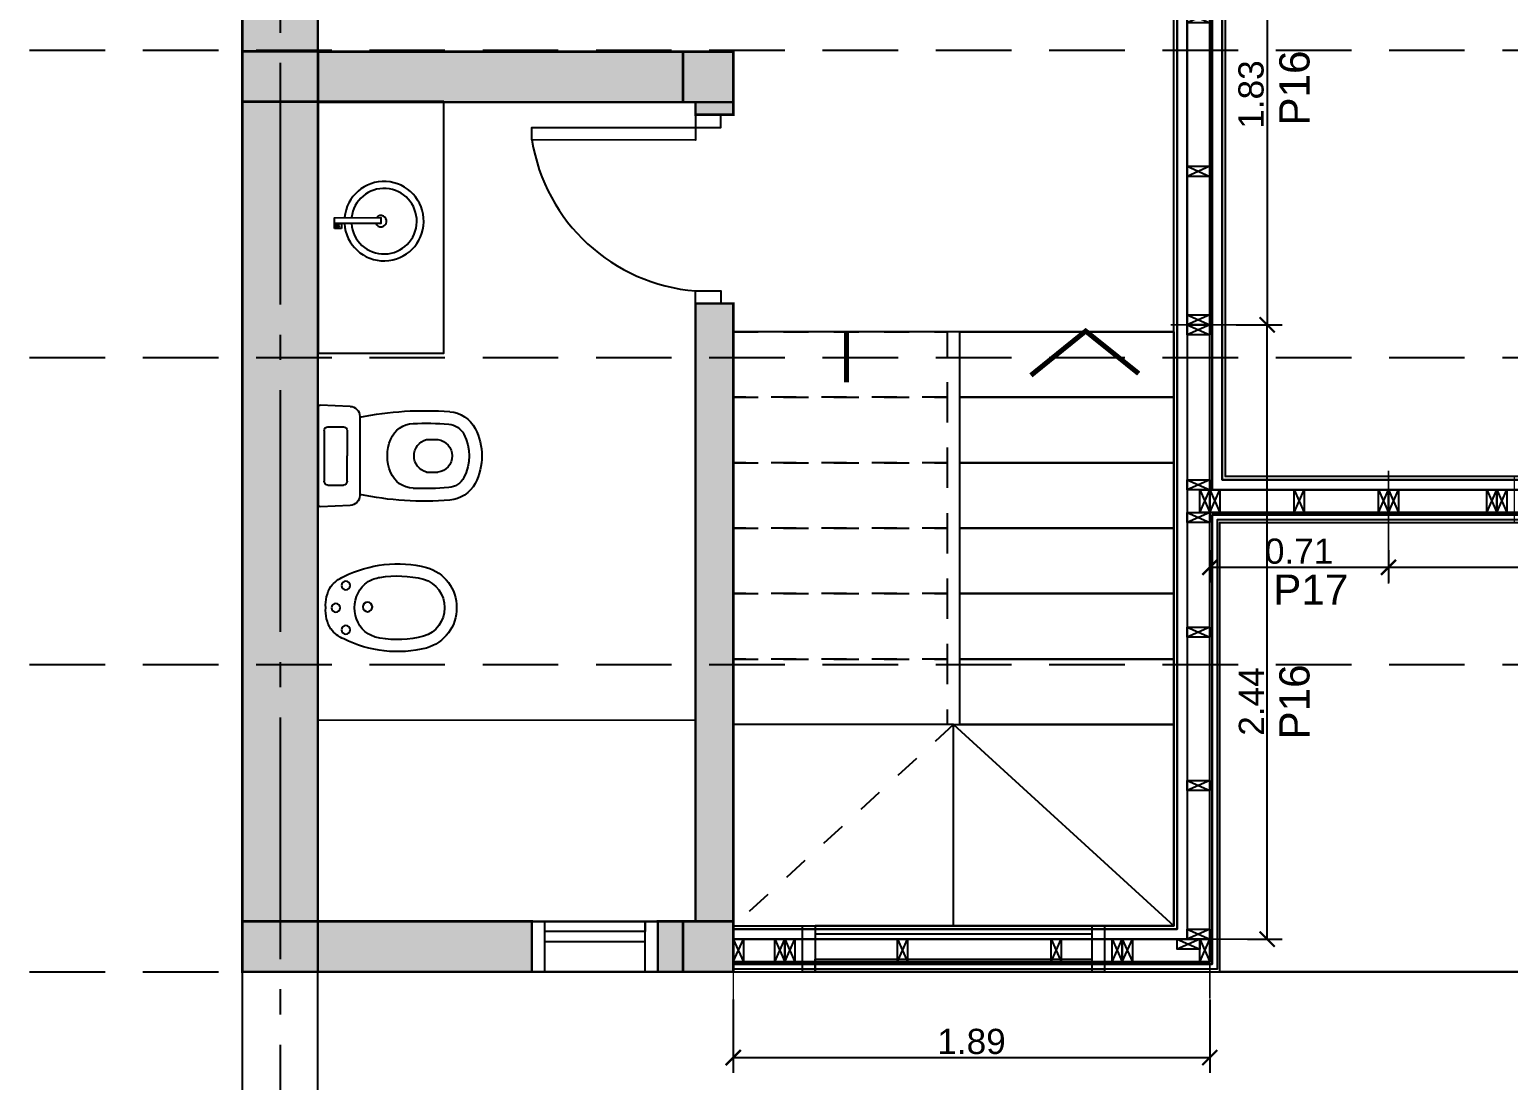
# Model space of a CAD drawing. Header units: millimetres. Extents: x -13913 to 5993, y 1496 to 3225.
# Drawn here: x 3006.13 to 3012, y 1618.09 to 1622.26 of the extents above; entities that cross this region are included whole.
import ezdxf

# ---------------------------------------------------------------- set-up
doc = ezdxf.new("R2010")
doc.units = ezdxf.units.MM
doc.header["$PDMODE"] = 35
for name, pattern in [('ACAD_ISO04W100', [30, 24, -3, 0, -3]), ('CONTINUA', [200, 100, 100]), ('DASHED', [0.75, 0.5, -0.25])]:
    doc.linetypes.add(name, pattern=pattern)
doc.layers.get('Defpoints').update_dxf_attribs({"color": 230})
for name, color, linetype in [('EJES', 8, 'Continuous'), ('P0-PROYECCION', 7, 'Continuous'), ('P1- OSB', 7, 'Continuous'), ('P1-CARPINTERIAS', 7, 'Continuous'), ('P1-COLUMNA HºAº', 7, 'Continuous'), ('P1-COTAS', 7, 'Continuous'), ('P1-DURLOK INTERIOR', 7, 'Continuous'), ('P1-ESTRUCTURAS', 7, 'Continuous'), ('P1-LISTON 2CM', 7, 'Continuous'), ('P1-LISTON 4CM', 7, 'Continuous'), ('P1-MAMPOSTERIA LADRILLO', 7, 'Continuous'), ('P1-MUROS', 7, 'Continuous'), ('P1-PANEL', 7, 'Continuous'), ('P1-PROYECCION', 7, 'Continuous'), ('P1-SANITARIOS', 7, 'Continuous'), ('P1-SUPERBOARD', 7, 'Continuous'), ('P1-TEXTOS', 7, 'Continuous')]:
    doc.layers.add(name, color=color, linetype=linetype)
doc.styles.add('Arial02.5', font='arial.ttf', dxfattribs={"width": 0.8, "height": 0.025})
doc.styles.add('Arial10', font='arial.ttf', dxfattribs={"height": 0.1})
doc.dimstyles.new('COTA-1-50', dxfattribs={"dimtxt": 0.1, "dimasz": 0.06, "dimexe": 0.06, "dimexo": 0.15, "dimgap": 0.0125, "dimtad": 1, "dimzin": 0, "dimdsep": 46, "dimtxsty": 'Arial10', "dimblk1": 'ARCHTICK', "dimblk2": 'ARCHTICK', "dimsah": 1, "dimcen": 0.09, "dimclrd": 7, "dimclre": 7, "dimclrt": 7, "dimazin": 0, "dimtfac": 1, "dimtofl": 0, "dimtmove": 2, "dimatfit": 3, "dimldrblk": 'ARCHTICK', "dimfxl": 1, "dimtolj": 1, "dimtzin": 0, "dimarcsym": 0})

# ---------------------------------------------------------------- blocks, each defined once
blk = doc.blocks.new('A$C699B31DF')
at = {"color": 0}
for p, q in [((0.485, 0.3589), (0.485, 0.0453)), ((0.5232, 0.3989), (0.6416, 0.4042)), ((0.65, 0.3962), (0.65, 0.008)), ((0.5348, 0.303), (0.5348, 0.2021)), ((0.6115, 0.3181), (0.5499, 0.3181)), ((0.6266, 0.303), (0.6266, 0.1012)), ((0.2196, 0.267), (0.1744, 0.267)), ((0.5348, 0.1012), (0.5348, 0.2021)), ((0.2196, 0.1373), (0.1744, 0.1373)), ((0.6115, 0.0861), (0.5499, 0.0861)), ((0.5232, 0.0054), (0.6416, 0))]:
    blk.add_line(p, q, dxfattribs=at)
for centre, radius, start, end in [((0.1375, 0.2532), 0.125, 94.49281, 152.41425), ((0.2276, -0.8924), 1.2742, 78.34369, 94.49281), ((0.525, 0.3589), 0.04, 92.60256, 180), ((0.642, 0.3962), 0.008, 0, 92.60256), ((0.2354, 0.2021), 0.2354, 152.41425, 207.58575), ((0.1375, 0.2532), 0.075, 94.49281, 152.41425), ((0.2276, -0.8924), 1.2242, 87.85751, 94.49281), ((0.2686, 0.2299), 0.1012, 22.76794, 87.29275), ((0.5499, 0.303), 0.0151, 90, 180), ((0.6115, 0.303), 0.0151, 0, 90), ((0.2354, 0.2021), 0.1854, 152.41425, 207.58575), ((0.1837, 0.2021), 0.0655, 98.13705, 261.86295), ((0.2023, 0.2021), 0.0671, 284.92538, 75.07462), ((0.2016, 0.2021), 0.1736, 337.33865, 22.66135), ((0.2686, 0.1744), 0.1012, 272.70725, 337.23206), ((0.1375, 0.151), 0.125, 207.58575, 265.50719), ((0.1375, 0.151), 0.075, 207.58575, 265.50719), ((0.2276, 1.2966), 1.2242, 265.50719, 272.14249), ((0.5499, 0.1012), 0.0151, 180, 270), ((0.6115, 0.1012), 0.0151, 270, 0), ((0.2276, 1.2966), 1.2742, 265.50719, 281.65631), ((0.525, 0.0453), 0.04, 180, 267.39744), ((0.642, 0.008), 0.008, 267.39744, 0)]:
    blk.add_arc(centre, radius, start, end, dxfattribs=at)
blk = doc.blocks.new('A$C9e56f727')
at = {"color": 0}
for p, q in [((0.3012, 0.0687), (0.3123, 0.0847)), ((0.3241, 0.0529), (0.3012, 0.0687)), ((0.3123, 0.0847), (0.3352, 0.0689)), ((0.3352, 0.0689), (0.3241, 0.0529))]:
    blk.add_line(p, q, dxfattribs=at)
for points in [[(0.3241, 0.0529), (0.3109, 0.0338), (0.16, 0.1382), (0.1732, 0.1573)], [(0.3304, 0.0624), (0.328, 0.0589), (0.3138, 0.0687), (0.3162, 0.0722)]]:
    blk.add_lwpolyline(points, close=True, dxfattribs=at)
for centre, radius, start, end in [((0.1576, 0.1576), 0.1576, 328.42551, 319.97448), ((0.1577, 0.1577), 0.1301, 329.05756, 318.8141), ((0.1674, 0.1506), 0.0224, 348.28199, 285.18049)]:
    blk.add_arc(centre, radius, start, end, dxfattribs=at)
blk = doc.blocks.new('A$Cc807aeb1')
at = {"color": 0}
for centre, radius in [((0.1744, 0.48), 0.017), ((0.0864, 0.44), 0.017), ((0.2624, 0.44), 0.017), ((0.1712, 0.3537), 0.0189)]:
    blk.add_circle(centre, radius, dxfattribs=at)
for centre, radius, start, end in [((0.1685, 0.4001), 0.1272, 128.11928, 157.70228), ((0.1646, 0.3719), 0.1485, 86.20956, 120.18405), ((0.1842, 0.3719), 0.1485, 59.81595, 93.79044), ((0.1803, 0.4001), 0.1272, 22.29772, 51.88072), ((0.4712, 0.2356), 0.4712, 153.15772, 194.20091), ((-0.1224, 0.2356), 0.4712, 345.79909, 26.84228), ((0.1744, 0.2793), 0.1267, 90, 144.91203), ((0.1744, 0.2793), 0.1267, 35.08797, 90), ((0.4712, 0.2356), 0.4232, 170.59349, 194.20091), ((0.1997, 0.2791), 0.1483, 150.45519, 170.0091), ((0.1491, 0.2791), 0.1483, 9.9909, 29.54481), ((-0.1224, 0.2356), 0.4232, 345.79909, 9.40651), ((0.173, 0.1648), 0.1648, 195.76723, 270.49297), ((0.173, 0.1648), 0.1168, 196.43022, 270.49297), ((0.1758, 0.1648), 0.1648, 269.50703, 344.23277), ((0.1758, 0.1648), 0.1168, 269.50703, 343.56978)]:
    blk.add_arc(centre, radius, start, end, dxfattribs=at)
blk = doc.blocks.new('A$C5d69daeb')
at = {"color": 0}
blk.add_lwpolyline([(0.09, 1.83), (0.09, 0), (0, 0), (0, 1.83)], close=True, dxfattribs=at)
for points in [[(0.09, 1.83), (0.09, 1.79), (0, 1.79), (0, 1.83), (0.09, 1.83), (0, 1.79), (0, 1.83), (0.09, 1.79)], [(0.09, 1.24), (0.09, 1.2), (0, 1.2), (0, 1.24), (0.09, 1.24), (0, 1.2), (0, 1.24), (0.09, 1.2)], [(0.09, 0.63), (0.09, 0.59), (0, 0.59), (0, 0.63), (0.09, 0.63), (0, 0.59), (0, 0.63), (0.09, 0.59)], [(0.09, 0.04), (0.09, 0), (0, 0), (0, 0.04), (0.09, 0.04), (0, 0), (0, 0.04), (0.09, 0)]]:
    blk.add_lwpolyline(points, dxfattribs=at)
blk = doc.blocks.new('A$Cf0297c06')
at = {"color": 0}
for points in [[(0.09, 2.44), (0.09, 2.4), (0, 2.4), (0, 2.44), (0.09, 2.44), (0, 2.4), (0, 2.44), (0.09, 2.4)], [(0.09, 1.825), (0.09, 1.785), (0, 1.785), (0, 1.825), (0.09, 1.825), (0, 1.785), (0, 1.825), (0.09, 1.785)], [(0.05, 1.785), (0.09, 1.785), (0.09, 1.695), (0.05, 1.695), (0.05, 1.785), (0.09, 1.695), (0.05, 1.695), (0.09, 1.785)], [(0.09, 1.695), (0.09, 1.655), (0, 1.655), (0, 1.695), (0.09, 1.695), (0, 1.655), (0, 1.695), (0.09, 1.655)], [(0.09, 1.24), (0.09, 1.2), (0, 1.2), (0, 1.24), (0.09, 1.24), (0, 1.2), (0, 1.24), (0.09, 1.2)], [(0.09, 0.63), (0.09, 0.59), (0, 0.59), (0, 0.63), (0.09, 0.63), (0, 0.59), (0, 0.63), (0.09, 0.59)], [(0.09, 0.04), (0.09, 0), (0, 0), (0, 0.04), (0.09, 0.04), (0, 0), (0, 0.04), (0.09, 0)]]:
    blk.add_lwpolyline(points, dxfattribs=at)
blk.add_lwpolyline([(0.09, 0), (0.09, 2.44), (0, 2.44), (0, 0)], close=True, dxfattribs=at)
blk = doc.blocks.new('A$C3da6a753')
at = {"color": 0}
for points in [[(0, 0.09), (0.04, 0.09), (0.04, 0), (0, 0), (0, 0.09), (0.04, 0), (0, 0), (0.04, 0.09)], [(0.335, 0.09), (0.375, 0.09), (0.375, 0), (0.335, 0), (0.335, 0.09), (0.375, 0), (0.335, 0), (0.375, 0.09)], [(0.67, 0.09), (0.71, 0.09), (0.71, 0), (0.67, 0), (0.67, 0.09), (0.71, 0), (0.67, 0), (0.71, 0.09)]]:
    blk.add_lwpolyline(points, dxfattribs=at)
blk.add_lwpolyline([(0, 0.09), (0.71, 0.09), (0.71, 0), (0, 0)], close=True, dxfattribs=at)
blk = doc.blocks.new('A$C9cc9e96f')
at = {"color": 0}
for points in [[(0, 0.09), (0.04, 0.09), (0.04, 0), (0, 0), (0, 0.09), (0.04, 0), (0, 0), (0.04, 0.09)], [(0.39, 0.09), (0.43, 0.09), (0.43, 0), (0.39, 0), (0.39, 0.09), (0.43, 0), (0.39, 0), (0.43, 0.09)], [(0.43, 0.09), (0.47, 0.09), (0.47, 0), (0.43, 0), (0.43, 0.09), (0.47, 0), (0.43, 0), (0.47, 0.09)], [(1.7293, 0.09), (1.7693, 0.09), (1.7693, 0), (1.7293, 0), (1.7293, 0.09), (1.7693, 0), (1.7293, 0), (1.7693, 0.09)], [(1.7693, 0.09), (1.8093, 0.09), (1.8093, 0), (1.7693, 0), (1.7693, 0.09), (1.8093, 0), (1.7693, 0), (1.8093, 0.09)], [(2.4, 0.09), (2.4, 0.05), (2.31, 0.05), (2.31, 0.09), (2.4, 0.09), (2.31, 0.05), (2.31, 0.09), (2.4, 0.05)], [(2.4, 0.09), (2.44, 0.09), (2.44, 0), (2.4, 0), (2.4, 0.09), (2.44, 0), (2.4, 0), (2.44, 0.09)]]:
    blk.add_lwpolyline(points, dxfattribs=at)
blk.add_lwpolyline([(0, 0.09), (2.44, 0.09), (2.44, 0), (0, 0)], close=True, dxfattribs=at)
at = {"color": 8}
for points in [[(0.59, 0.09), (0.63, 0.09), (0.63, 0), (0.59, 0), (0.59, 0.09), (0.63, 0), (0.59, 0), (0.63, 0.09)], [(1.202, 0.09), (1.242, 0.09), (1.242, 0), (1.202, 0), (1.202, 0.09), (1.242, 0), (1.202, 0), (1.242, 0.09)]]:
    blk.add_lwpolyline(points, dxfattribs=at)
blk = doc.blocks.new('A$Cdd1353d3')
at = {"color": 0}
for points in [[(0, 0.09), (0.04, 0.09), (0.04, 0), (0, 0), (0, 0.09), (0.04, 0), (0, 0), (0.04, 0.09)], [(0.165, 0.09), (0.205, 0.09), (0.205, 0), (0.165, 0), (0.165, 0.09), (0.205, 0), (0.165, 0), (0.205, 0.09)], [(0.205, 0.09), (0.245, 0.09), (0.245, 0), (0.205, 0), (0.205, 0.09), (0.245, 0), (0.205, 0), (0.245, 0.09)], [(1.505, 0.09), (1.545, 0.09), (1.545, 0), (1.505, 0), (1.505, 0.09), (1.545, 0), (1.505, 0), (1.545, 0.09)], [(1.545, 0.09), (1.585, 0.09), (1.585, 0), (1.545, 0), (1.545, 0.09), (1.585, 0), (1.545, 0), (1.585, 0.09)], [(1.8525, 0.09), (1.8525, 0.05), (1.7625, 0.05), (1.7625, 0.09), (1.8525, 0.09), (1.7625, 0.05), (1.7625, 0.09), (1.8525, 0.05)], [(1.8525, 0.09), (1.8925, 0.09), (1.8925, 0), (1.8525, 0), (1.8525, 0.09), (1.8925, 0), (1.8525, 0), (1.8925, 0.09)]]:
    blk.add_lwpolyline(points, dxfattribs=at)
blk.add_lwpolyline([(0, 0.09), (1.8925, 0.09), (1.8925, 0), (0, 0)], close=True, dxfattribs=at)
at = {"color": 8}
for points in [[(0.6525, 0.09), (0.6925, 0.09), (0.6925, 0), (0.6525, 0), (0.6525, 0.09), (0.6925, 0), (0.6525, 0), (0.6925, 0.09)], [(1.2625, 0.09), (1.3025, 0.09), (1.3025, 0), (1.2625, 0), (1.2625, 0.09), (1.3025, 0), (1.2625, 0), (1.3025, 0.09)]]:
    blk.add_lwpolyline(points, dxfattribs=at)
blk = doc.blocks.new('_ARCHTICK')
at = {"color": 0, "linetype": 'ByBlock', "const_width": 0.15}
blk.add_lwpolyline([(-0.5, -0.5), (0.5, 0.5)], dxfattribs=at)
blk = doc.blocks.new('*D214')
at = {"layer": 'Defpoints', "color": 0, "transparency": 16777216}
for p in [(3008.9207, 1618.5611), (3010.8132, 1618.5611), (3010.8132, 1618.1808)]:
    blk.add_point(p, dxfattribs=at)
at = {"layer": 'P1-COTAS', "color": 7, "lineweight": -2, "transparency": 16777216}
for p, q in [((3008.9207, 1618.4111), (3008.9207, 1618.1208)), ((3010.8132, 1618.4111), (3010.8132, 1618.1208)), ((3008.9207, 1618.1808), (3010.8132, 1618.1808))]:
    blk.add_line(p, q, dxfattribs=at)
at = {"layer": 'P1-COTAS', "color": 7, "lineweight": -2, "transparency": 16777216, "xscale": 0.06, "yscale": 0.06, "zscale": 0.06, "rotation": 180}
blk.add_blockref('_ARCHTICK', (3008.9207, 1618.1808), dxfattribs=at)
at = {"layer": 'P1-COTAS', "color": 7, "lineweight": -2, "transparency": 16777216, "xscale": 0.06, "yscale": 0.06, "zscale": 0.06}
blk.add_blockref('_ARCHTICK', (3010.8132, 1618.1808), dxfattribs=at)
at = {"layer": 'P1-COTAS', "color": 7, "transparency": 16777216, "insert": (3009.8669, 1618.2443), "char_height": 0.1, "attachment_point": 5, "style": 'Arial10'}
blk.add_mtext('\\A1;1.89', dxfattribs=at)
blk = doc.blocks.new('*D215')
at = {"layer": 'Defpoints', "color": 0, "transparency": 16777216}
for p in [(3010.8132, 1621.0911), (3011.0412, 1621.0911), (3010.8132, 1618.6511)]:
    blk.add_point(p, dxfattribs=at)
at = {"layer": 'P1-COTAS', "color": 7, "lineweight": -2, "transparency": 16777216}
for p, q in [((3010.9632, 1621.0911), (3011.1012, 1621.0911)), ((3011.0412, 1618.6511), (3011.0412, 1621.0911)), ((3010.9632, 1618.6511), (3011.1012, 1618.6511))]:
    blk.add_line(p, q, dxfattribs=at)
at = {"layer": 'P1-COTAS', "color": 7, "lineweight": -2, "transparency": 16777216, "xscale": 0.06, "yscale": 0.06, "zscale": 0.06}
for p, rotation in [((3011.0412, 1621.0911), 90), ((3011.0412, 1618.6511), 270)]:
    blk.add_blockref('_ARCHTICK', p, dxfattribs=dict(at, rotation=rotation))
at = {"layer": 'P1-COTAS', "color": 7, "transparency": 16777216, "insert": (3010.9785, 1619.5951), "char_height": 0.1, "attachment_point": 5, "rotation": 90, "style": 'Arial10'}
blk.add_mtext('\\A1;2.44', dxfattribs=at)
blk = doc.blocks.new('*D199')
at = {"layer": 'Defpoints', "color": 0, "transparency": 16777216}
for p in [(3010.8132, 1620.3462), (3011.5232, 1620.3461), (3011.5232, 1620.1282)]:
    blk.add_point(p, dxfattribs=at)
at = {"layer": 'P1-COTAS', "color": 7, "lineweight": -2, "transparency": 16777216}
for p, q in [((3010.8132, 1620.1962), (3010.8132, 1620.0682)), ((3011.5232, 1620.1961), (3011.5232, 1620.0682)), ((3010.8132, 1620.1282), (3011.5232, 1620.1282))]:
    blk.add_line(p, q, dxfattribs=at)
at = {"layer": 'P1-COTAS', "color": 7, "lineweight": -2, "transparency": 16777216, "xscale": 0.06, "yscale": 0.06, "zscale": 0.06, "rotation": 180}
blk.add_blockref('_ARCHTICK', (3010.8132, 1620.1282), dxfattribs=at)
at = {"layer": 'P1-COTAS', "color": 7, "lineweight": -2, "transparency": 16777216, "xscale": 0.06, "yscale": 0.06, "zscale": 0.06}
blk.add_blockref('_ARCHTICK', (3011.5232, 1620.1282), dxfattribs=at)
at = {"layer": 'P1-COTAS', "color": 7, "transparency": 16777216, "insert": (3011.1682, 1620.1917), "char_height": 0.1, "attachment_point": 5, "style": 'Arial10'}
blk.add_mtext('\\A1;0.71', dxfattribs=at)
blk = doc.blocks.new('*D216')
at = {"layer": 'Defpoints', "color": 0, "transparency": 16777216}
for p in [(3011.5232, 1620.3461), (3013.9632, 1620.3461), (3013.9632, 1620.1282)]:
    blk.add_point(p, dxfattribs=at)
at = {"layer": 'P1-COTAS', "color": 7, "lineweight": -2, "transparency": 16777216}
for p, q in [((3011.5232, 1620.1961), (3011.5232, 1620.0682)), ((3013.9632, 1620.1961), (3013.9632, 1620.0682)), ((3011.5232, 1620.1282), (3013.9632, 1620.1282))]:
    blk.add_line(p, q, dxfattribs=at)
at = {"layer": 'P1-COTAS', "color": 7, "lineweight": -2, "transparency": 16777216, "xscale": 0.06, "yscale": 0.06, "zscale": 0.06, "rotation": 180}
blk.add_blockref('_ARCHTICK', (3011.5232, 1620.1282), dxfattribs=at)
at = {"layer": 'P1-COTAS', "color": 7, "lineweight": -2, "transparency": 16777216, "xscale": 0.06, "yscale": 0.06, "zscale": 0.06}
blk.add_blockref('_ARCHTICK', (3013.9632, 1620.1282), dxfattribs=at)
at = {"layer": 'P1-COTAS', "color": 7, "transparency": 16777216, "insert": (3012.7432, 1620.1909), "char_height": 0.1, "attachment_point": 5, "style": 'Arial10'}
blk.add_mtext('\\A1;2.44', dxfattribs=at)
blk = doc.blocks.new('*D231')
at = {"layer": 'Defpoints', "color": 0, "transparency": 16777216}
for p in [(3010.7682, 1622.9211), (3010.7682, 1621.0911), (3011.0412, 1621.0911)]:
    blk.add_point(p, dxfattribs=at)
at = {"layer": 'P1-COTAS', "color": 7, "lineweight": -2, "transparency": 16777216}
for p, q in [((3010.9182, 1622.9211), (3011.1012, 1622.9211)), ((3011.0412, 1622.9211), (3011.0412, 1621.0911)), ((3010.9182, 1621.0911), (3011.1012, 1621.0911))]:
    blk.add_line(p, q, dxfattribs=at)
at = {"layer": 'P1-COTAS', "color": 7, "lineweight": -2, "transparency": 16777216, "xscale": 0.06, "yscale": 0.06, "zscale": 0.06}
for p, rotation in [((3011.0412, 1622.9211), 90), ((3011.0412, 1621.0911), 270)]:
    blk.add_blockref('_ARCHTICK', p, dxfattribs=dict(at, rotation=rotation))
at = {"layer": 'P1-COTAS', "color": 7, "transparency": 16777216, "insert": (3010.9776, 1622.0061), "char_height": 0.1, "attachment_point": 5, "rotation": 90, "style": 'Arial10'}
blk.add_mtext('\\A1;1.83', dxfattribs=at)

msp = doc.modelspace()

# ---------------------------------------------------------------- hatches: boundary and pattern name
at = {"layer": 'P1-COLUMNA HºAº'}
h = msp.add_hatch(color=8, dxfattribs=at)
h.dxf.hatch_style = 1
h.paths.add_polyline_path([(3007.2707, 1622.1781), (3007.2707, 1621.9781), (3006.9707, 1621.9781), (3006.9707, 1622.1781)])
h = msp.add_hatch(color=8, dxfattribs=at)
h.dxf.hatch_style = 1
h.paths.add_polyline_path([(3008.7207, 1622.1761), (3008.9207, 1622.1761), (3008.9207, 1621.9761), (3008.7207, 1621.9761)])
h = msp.add_hatch(color=8, dxfattribs=at)
h.dxf.hatch_style = 1
h.paths.add_polyline_path([(3007.2707, 1618.7216), (3007.2707, 1618.5216), (3006.9707, 1618.5216), (3006.9707, 1618.7216)])
h = msp.add_hatch(color=8, dxfattribs=at)
h.dxf.hatch_style = 1
h.paths.add_polyline_path([(3008.7207, 1618.5216), (3008.9207, 1618.5216), (3008.9207, 1618.7216), (3008.7207, 1618.7216)])
at = {"layer": 'P1-MAMPOSTERIA LADRILLO', "true_color": 0xcc2427}
h = msp.add_hatch(color=242, dxfattribs=at)
h.dxf.hatch_style = 1
h.paths.add_polyline_path([(3006.9707, 1618.5216), (3006.9707, 1628.3646), (3007.2707, 1628.3646), (3007.2707, 1618.5216)])
h = msp.add_hatch(color=242, dxfattribs=at)
h.dxf.hatch_style = 1
h.paths.add_polyline_path([(3007.2714, 1621.9761), (3008.7207, 1621.9761), (3008.7207, 1622.1761), (3007.2714, 1622.1761)])
h = msp.add_hatch(color=242, dxfattribs=at)
h.dxf.hatch_style = 1
h.paths.add_polyline_path([(3008.7707, 1621.9261), (3008.9207, 1621.9261), (3008.9207, 1621.9761), (3008.7707, 1621.9761)])
h = msp.add_hatch(color=242, dxfattribs=at)
h.dxf.hatch_style = 1
h.paths.add_polyline_path([(3008.9207, 1618.5216), (3008.6207, 1618.5216), (3008.6207, 1618.7216), (3008.7707, 1618.7216), (3008.7707, 1621.1761), (3008.9207, 1621.1761)])
h = msp.add_hatch(color=242, dxfattribs=at)
h.dxf.hatch_style = 1
h.paths.add_polyline_path([(3007.2707, 1618.5216), (3008.1207, 1618.5216), (3008.1207, 1618.7216), (3007.2707, 1618.7216)])

# ---------------------------------------------------------------- linework, layer by layer
at = {"layer": 'EJES', "color": 18, "linetype": 'ACAD_ISO04W100', "ltscale": 0.04, "true_color": 0x000000}
msp.add_lwpolyline([(3007.1207, 1644.2319), (3007.1207, 1611.8279)], dxfattribs=at)
at = {"layer": 'P0-PROYECCION', "linetype": 'CONTINUA', "ltscale": 0.3, "const_width": 0.01}
msp.add_lwpolyline([(3010.8527, 1618.5216), (3014.0025, 1618.5216), (3014.0025, 1612.5216), (3014.0025, 1612.5216), (3007.2703, 1612.5216)], dxfattribs=at)
at = {"layer": 'P1- OSB'}
for points in [[(3008.9207, 1618.5516), (3008.9207, 1618.5611), (3010.8132, 1618.5611), (3010.8132, 1620.3461), (3013.9632, 1620.3461), (3013.9632, 1628.3211), (3007.2707, 1628.3211), (3007.2707, 1628.3306), (3013.9727, 1628.3306), (3013.9727, 1620.3366), (3010.8227, 1620.3366), (3010.8227, 1618.5516)], [(3010.8227, 1620.4361), (3010.8132, 1620.4361), (3010.8132, 1623.9861), (3013.8732, 1623.9861), (3013.8732, 1623.9766), (3010.8227, 1623.9766)]]:
    msp.add_lwpolyline(points, close=True, dxfattribs=at)
at = {"layer": 'P1-CARPINTERIAS', "color": 8, "linetype": 'CONTINUA'}
msp.add_lwpolyline([(3008.1207, 1621.8256), (3008.1207, 1621.8755), (3008.8707, 1621.8755), (3008.8707, 1621.9255), (3008.7707, 1621.9255), (3008.7707, 1621.8255), (3008.1207, 1621.8256, 0.345651), (3008.7707, 1621.2261), (3008.8707, 1621.2261), (3008.8707, 1621.1761), (3008.7707, 1621.1761), (3008.7707, 1621.2261)], format="xyb", dxfattribs=at)
at = {"layer": 'P1-CARPINTERIAS', "color": 0, "linetype": 'CONTINUA'}
for points in [[(3008.1207, 1618.7216), (3008.6207, 1618.7216), (3008.6207, 1618.5216), (3008.1207, 1618.5216), (3008.1207, 1618.7216), (3008.1707, 1618.7216), (3008.1707, 1618.5216), (3008.5707, 1618.5216), (3008.5707, 1618.7216), (3008.5707, 1618.6816), (3008.1707, 1618.6816), (3008.1707, 1618.6416), (3008.5707, 1618.6416)], [(3010.3957, 1618.5216), (3009.1957, 1618.5216), (3009.1957, 1618.7036), (3010.3957, 1618.7036), (3010.3957, 1618.5216), (3010.3457, 1618.5216), (3010.346, 1618.7037), (3009.2457, 1618.7037), (3009.2457, 1618.5216), (3009.2457, 1618.5716), (3010.3457, 1618.5716), (3010.3457, 1618.6716), (3009.2457, 1618.6716)]]:
    msp.add_lwpolyline(points, dxfattribs=at)
at = {"layer": 'P1-COLUMNA HºAº', "const_width": 0.01}
for points in [[(3007.2707, 1622.1781), (3007.2707, 1621.9781), (3006.9707, 1621.9781), (3006.9707, 1622.1781)], [(3008.7207, 1622.1761), (3008.9207, 1622.1761), (3008.9207, 1621.9761), (3008.7207, 1621.9761)], [(3007.2707, 1618.7216), (3007.2707, 1618.5216), (3006.9707, 1618.5216), (3006.9707, 1618.7216)], [(3008.7207, 1618.5216), (3008.9207, 1618.5216), (3008.9207, 1618.7216), (3008.7207, 1618.7216)]]:
    msp.add_lwpolyline(points, close=True, dxfattribs=at)
at = {"layer": 'P1-DURLOK INTERIOR'}
for points in [[(3008.9207, 1618.6911), (3008.9207, 1618.7036), (3010.6707, 1618.7036), (3010.6707, 1625.1236), (3009.5455, 1625.1236), (3009.5455, 1623.9336), (3007.2707, 1623.9336), (3007.2707, 1623.9461), (3009.533, 1623.9461), (3009.533, 1625.1361), (3010.6832, 1625.1361), (3010.6832, 1618.6911)], [(3013.8332, 1623.9766), (3013.8332, 1620.4761), (3010.8627, 1620.4761), (3010.8627, 1623.9766)], [(3013.8207, 1623.9641), (3013.8207, 1620.4886), (3010.8752, 1620.4886), (3010.8752, 1623.9641)]]:
    msp.add_lwpolyline(points, close=True, dxfattribs=at)
at = {"layer": 'P1-ESTRUCTURAS', "color": 8, "linetype": 'DASHED', "ltscale": 0.6}
for points in [[(3006.1255, 1622.1821), (3015.3734, 1622.1821)], [(3006.1255, 1620.9621), (3015.3734, 1620.9621)], [(3006.1255, 1619.7421), (3015.3734, 1619.7421)], [(3006.1255, 1618.5216), (3015.3734, 1618.5216)]]:
    msp.add_lwpolyline(points, dxfattribs=at)
at = {"layer": 'P1-LISTON 2CM'}
msp.add_lwpolyline([(3008.9207, 1618.5316), (3008.9207, 1618.5516), (3010.8227, 1618.5516), (3010.8227, 1620.3366), (3013.9727, 1620.3366), (3013.9727, 1628.3306), (3007.2707, 1628.3306), (3007.2707, 1628.3506), (3013.9927, 1628.3506), (3013.9927, 1620.3166), (3010.8427, 1620.3166), (3010.8427, 1618.5316)], close=True, dxfattribs=at)
at = {"layer": 'P1-LISTON 4CM'}
for points in [[(3008.9207, 1618.6511), (3008.9207, 1618.6911), (3010.6832, 1618.6911), (3010.6832, 1625.1361), (3010.7232, 1625.1361), (3010.7232, 1618.6511)], [(3010.8227, 1620.4361), (3010.8227, 1623.9766), (3010.8627, 1623.9766), (3010.8627, 1620.4761), (3013.8332, 1620.4761), (3013.8332, 1623.9766), (3013.8732, 1623.9766), (3013.8732, 1620.4361)]]:
    msp.add_lwpolyline(points, close=True, dxfattribs=at)
at = {"layer": 'P1-MAMPOSTERIA LADRILLO'}
for points, const_width in [([(3006.9707, 1618.5216), (3006.9707, 1628.3646), (3007.2707, 1628.3646), (3007.2707, 1618.5216)], 0.01), ([(3008.7707, 1621.9261), (3008.9207, 1621.9261), (3008.9207, 1621.9761), (3008.7707, 1621.9761)], 0.01), ([(3008.9207, 1618.5216), (3008.6207, 1618.5216), (3008.6207, 1618.7216), (3008.7707, 1618.7216), (3008.7707, 1621.1761), (3008.9207, 1621.1761)], 0.01), ([(3007.2703, 1618.5216), (3006.9707, 1618.5216), (3006.9707, 1612.5216), (3007.2703, 1612.5216)], 0.008)]:
    msp.add_lwpolyline(points, close=True, dxfattribs=dict(at, const_width=const_width))
at = {"layer": 'P1-MAMPOSTERIA LADRILLO', "const_width": 0.01}
for points in [[(3007.2714, 1621.9761), (3008.7207, 1621.9761), (3008.7207, 1622.1761), (3007.2714, 1622.1761), (3007.2714, 1621.9761)], [(3007.2707, 1618.5216), (3008.1207, 1618.5216), (3008.1207, 1618.7216), (3007.2707, 1618.7216), (3007.2707, 1618.5216)]]:
    msp.add_lwpolyline(points, dxfattribs=at)
at = {"layer": 'P1-MAMPOSTERIA LADRILLO', "color": 5, "const_width": 0.006}
for points in [[(3010.6582, 1621.0911), (3011.0246, 1621.0911)], [(3010.8132, 1620.0627), (3010.8132, 1620.5124)], [(3011.5232, 1620.0627), (3011.5232, 1620.5124)], [(3008.9207, 1618.399), (3008.9207, 1618.7274)], [(3010.8132, 1618.4143), (3010.8132, 1618.7274)], [(3010.6725, 1618.6511), (3011.0014, 1618.6511)]]:
    msp.add_lwpolyline(points, dxfattribs=at)
at = {"layer": 'P1-MUROS', "const_width": 0.005}
for points in [[(3012.0232, 1620.4911), (3012.0232, 1620.3066), (3010.8527, 1620.3066), (3010.8527, 1618.5216), (3010.3957, 1618.5216), (3010.3957, 1618.7036), (3010.6707, 1618.7036), (3010.671, 1623.0311), (3010.8752, 1623.0311), (3010.8752, 1620.4886)], [(3008.921, 1618.7036), (3009.1957, 1618.7036), (3009.1957, 1618.5216), (3008.9207, 1618.5216)]]:
    msp.add_lwpolyline(points, close=True, dxfattribs=at)
at = {"layer": 'P1-MUROS'}
msp.add_lwpolyline([(3009.3704, 1621.0656, 0.02, 0.02, 0), (3009.3704, 1620.8634, 0, 0, 0), (3009.3704, 1619.0485, 0, 0, 0), (3010.3232, 1619.0485, 0, 0, 0), (3010.3203, 1621.0666, 0.02, 0.02, 0), (3010.5309, 1620.8977, 0.02, 0.02, 0), (3010.3203, 1621.0666, 0.02, 0.02, 0), (3010.1029, 1620.8907, 0.02, 0.02, 0)], format="xyseb", dxfattribs=at)
at = {"layer": 'P1-MUROS', "linetype": 'DASHED', "ltscale": 0.2}
for points in [[(3008.9198, 1620.8036), (3008.9198, 1621.0636), (3009.7707, 1621.0636), (3009.7707, 1620.8036)], [(3008.9198, 1620.5436), (3008.9198, 1620.8036), (3009.7707, 1620.8036), (3009.7707, 1620.5436)], [(3008.9198, 1620.2836), (3008.9198, 1620.5436), (3009.7707, 1620.5436), (3009.7707, 1620.2836)], [(3008.9198, 1620.0236), (3008.9198, 1620.2836), (3009.7707, 1620.2836), (3009.7707, 1620.0236)], [(3008.9198, 1619.7636), (3008.9198, 1620.0236), (3009.7707, 1620.0236), (3009.7707, 1619.7636)], [(3008.9198, 1619.5036), (3008.9198, 1619.7636), (3009.7707, 1619.7636), (3009.7707, 1619.5036)]]:
    msp.add_lwpolyline(points, close=True, dxfattribs=at)
at = {"layer": 'P1-MUROS'}
msp.add_lwpolyline([(3010.6707, 1621.0636), (3008.9198, 1621.0636)], dxfattribs=at)
at = {"layer": 'P1-MUROS', "linetype": 'Continuous', "ltscale": 0.1}
for points in [[(3010.6707, 1621.0636), (3010.6707, 1620.8036), (3009.8207, 1620.8036), (3009.8207, 1621.0636)], [(3010.6707, 1620.8036), (3010.6707, 1620.5436), (3009.8207, 1620.5436), (3009.8207, 1620.8036)], [(3010.6707, 1620.5436), (3010.6707, 1620.2836), (3009.8207, 1620.2836), (3009.8207, 1620.5436)], [(3010.6707, 1620.2836), (3010.6707, 1620.0236), (3009.8207, 1620.0236), (3009.8207, 1620.2836)], [(3010.6707, 1620.0236), (3010.6707, 1619.7636), (3009.8207, 1619.7636), (3009.8207, 1620.0236)], [(3010.6707, 1619.7636), (3010.6707, 1619.5036), (3009.8207, 1619.5036), (3009.8207, 1619.7636)], [(3008.9207, 1619.5036), (3008.9207, 1618.7036), (3009.7957, 1618.7036), (3009.7957, 1619.5036)], [(3010.6707, 1619.5036), (3010.6707, 1618.7036), (3009.7957, 1618.7036), (3009.7957, 1619.5036)]]:
    msp.add_lwpolyline(points, close=True, dxfattribs=at)
at = {"layer": 'P1-MUROS', "color": 8}
msp.add_lwpolyline([(3007.2707, 1618.7217), (3007.2707, 1619.5217), (3008.7707, 1619.5216), (3008.7708, 1618.7216)], close=True, dxfattribs=at)
at = {"layer": 'P1-MUROS', "linetype": 'DASHED', "ltscale": 0.2}
msp.add_lwpolyline([(3009.7957, 1619.5036), (3008.921, 1618.7036)], dxfattribs=at)
at = {"layer": 'P1-MUROS', "linetype": 'Continuous', "ltscale": 0.1}
msp.add_lwpolyline([(3009.7957, 1619.5036), (3010.6707, 1618.7036)], dxfattribs=at)
at = {"layer": 'P1-PANEL', "color": 6, "const_width": 0.001}
for points in [[(3007.2708, 1628.3211), (3007.2708, 1628.2311), (3010.7232, 1628.2311), (3010.7232, 1625.2261), (3009.443, 1625.2261), (3009.443, 1624.0761), (3007.2707, 1624.0761), (3007.2707, 1623.9861), (3009.533, 1623.9861), (3009.533, 1625.1361), (3010.7232, 1625.1361), (3010.7232, 1618.6511), (3008.9207, 1618.6511), (3008.9207, 1618.5611), (3010.8132, 1618.5611), (3010.8132, 1620.3461), (3013.9632, 1620.3461), (3013.9633, 1628.3211), (3007.2707, 1628.3211)], [(3013.8732, 1623.9861), (3010.8132, 1623.9861), (3010.8132, 1620.4361), (3013.8732, 1620.4361)]]:
    msp.add_lwpolyline(points, close=True, dxfattribs=at)
at = {"layer": 'P1-PROYECCION', "linetype": 'DASHED', "ltscale": 0.2}
msp.add_lwpolyline([(3014.0027, 1620.3066), (3014.0025, 1618.5216), (3010.8527, 1618.5216)], dxfattribs=at)
at = {"layer": 'P1-SANITARIOS', "color": 8}
msp.add_lwpolyline([(3007.7713, 1621.9782), (3007.2723, 1621.9782), (3007.2723, 1620.9782), (3007.7714, 1620.9782)], close=True, dxfattribs=at)
at = {"layer": 'P1-SUPERBOARD'}
msp.add_lwpolyline([(3008.9207, 1618.5316), (3008.9207, 1618.5216), (3010.8527, 1618.5216), (3010.8527, 1620.3066), (3014.0027, 1620.3066), (3014.0027, 1628.3606), (3007.2707, 1628.3606), (3007.2707, 1628.3506), (3013.9927, 1628.3506), (3013.9927, 1620.3166), (3010.8427, 1620.3166), (3010.8427, 1618.5316)], close=True, dxfattribs=at)

# ---------------------------------------------------------------- block references
at = {"layer": 'P1-PANEL', "color": 6}
for name, p in [('A$C5d69daeb', (3010.7232, 1621.0911)), ('A$C9cc9e96f', (3011.5232, 1620.3461)), ('A$Cdd1353d3', (3008.9207, 1618.5611))]:
    msp.add_blockref(name, p, dxfattribs=at)
at = {"layer": 'P1-PANEL', "color": 244, "true_color": 0x991b1e}
for name, p in [('A$Cf0297c06', (3010.7232, 1618.6511)), ('A$C3da6a753', (3010.8132, 1620.3461))]:
    msp.add_blockref(name, p, dxfattribs=at)
at = {"layer": 'P1-SANITARIOS', "color": 8, "rotation": 214.8792947054398}
msp.add_blockref('A$C9e56f727', (3007.5727, 1621.7225), dxfattribs=at)
at = {"layer": 'P1-SANITARIOS', "color": 8, "xscale": -1}
msp.add_blockref('A$C699B31DF', (3007.922, 1620.3686), dxfattribs=at)
at = {"layer": 'P1-SANITARIOS', "color": 8, "xscale": -1, "rotation": 90}
msp.add_blockref('A$Cc807aeb1', (3007.8219, 1620.142), dxfattribs=at)

# ---------------------------------------------------------------- texts
at = {"layer": 'P1-TEXTOS', "style": 'Arial02.5'}
for p in [(3011.2094, 1621.8827), (3011.2094, 1619.4442)]:
    msp.add_text('P16', height=0.12, rotation=90, dxfattribs=at).set_placement(p)
msp.add_text('P17', height=0.12, dxfattribs=at).set_placement((3011.0653, 1619.9795))

# ---------------------------------------------------------------- dimensions: what is measured, and where the dimension line sits
at = {"layer": 'P1-COTAS'}
dim = msp.add_linear_dim(base=(3011.0412, 1621.0911), p1=(3010.7682, 1622.9211), p2=(3010.7682, 1621.0911), angle=90, dimstyle='COTA-1-50', dxfattribs=at)
dim.commit()
dim.dimension.update_dxf_attribs({"geometry": '*D231', "text_midpoint": (3010.9776, 1622.0061)})
dim = msp.add_linear_dim(base=(3011.0412, 1621.0911), p1=(3010.8132, 1618.6511), p2=(3010.8132, 1621.0911), angle=90, dimstyle='COTA-1-50', dxfattribs=at)
dim.commit()
dim.dimension.update_dxf_attribs({"geometry": '*D215', "text_midpoint": (3010.9785, 1619.5951), "dimtype": 160})
for base, p1, p2, picture, middle in [((3011.5232, 1620.1282), (3010.8132, 1620.3462), (3011.5232, 1620.3461), '*D199', (3011.1682, 1620.1917)), ((3013.9632, 1620.1282), (3011.5232, 1620.3461), (3013.9632, 1620.3461), '*D216', (3012.7432, 1620.1909)), ((3010.8132, 1618.1808), (3008.9207, 1618.5611), (3010.8132, 1618.5611), '*D214', (3009.8669, 1618.2443))]:
    dim = msp.add_linear_dim(base=base, p1=p1, p2=p2, dimstyle='COTA-1-50', dxfattribs=at)
    dim.commit()
    dim.dimension.update_dxf_attribs({"geometry": picture, "text_midpoint": middle})

doc.saveas('drawing.dxf')
